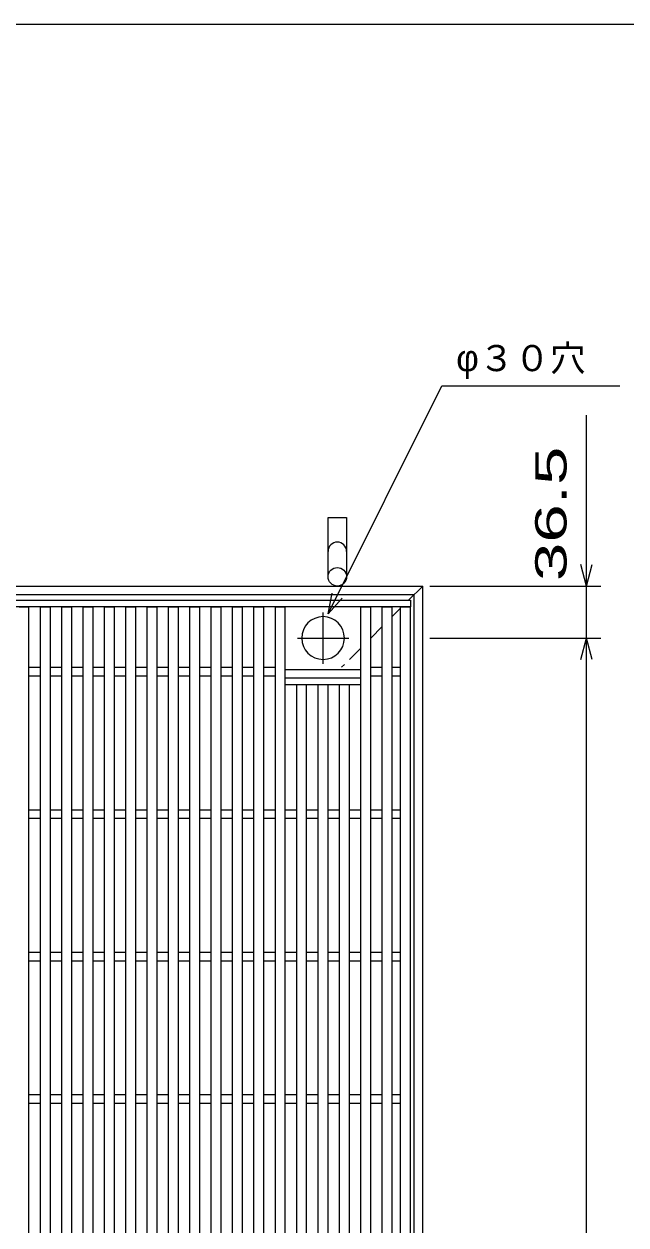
# Model space of a CAD drawing. Units: millimetres, scale not verified. Extents: x -1820 to 1731, y -1282 to 1054.
# Drawn here: x -620 to -197, y 210 to 1054 of the extents above; entities that cross this region are included whole.
import ezdxf
from ezdxf.enums import TextEntityAlignment as Align

# ---------------------------------------------------------------- set-up
doc = ezdxf.new("R2010")
doc.units = ezdxf.units.MM
doc.header["$LTSCALE"] = 10
doc.linetypes.add('CHAIN', pattern=[18.5, 12, -1.5, 3.5, -1.5])
doc.linetypes.add('DASHED', pattern=[7.5, 6, -1.5])
for name, color, linetype, lineweight in [('0_2', 150, 'Continuous', 25), ('16', 3, 'Continuous', 25), ('19', 6, 'Continuous', 25), ('22', 4, 'Continuous', 25)]:
    doc.layers.add(name, color=color, linetype=linetype, lineweight=lineweight)
doc.styles.add('ベクトル', font='')
doc.styles.get('ベクトル').set_extended_font_data('ベクトル')

msp = doc.modelspace()

# ---------------------------------------------------------------- linework, layer by layer
at = {"layer": '0_2'}
msp.add_line((-1729, 1053.5), (1731, 1053.5), dxfattribs=at)
at = {"layer": '16'}
for p, q in [((-848.5, 649), (-348.5, 649)), ((-348.5, 644.5), (-848.5, 644.5)), ((-623.5, 644.5), (-616.5, 644.5)), ((-616.5, -346.5), (-616.5, 644.5)), ((-608.5, -346.5), (-608.5, 644.5)), ((-608.5, 644.5), (-601.5, 644.5)), ((-601.5, -346.5), (-601.5, 644.5)), ((-593.5, -346.5), (-593.5, 644.5)), ((-593.5, 644.5), (-586.5, 644.5)), ((-586.5, -346.5), (-586.5, 644.5)), ((-578.5, -346.5), (-578.5, 644.5)), ((-578.5, 644.5), (-571.5, 644.5)), ((-571.5, -346.5), (-571.5, 644.5)), ((-563.5, -346.5), (-563.5, 644.5)), ((-563.5, 644.5), (-556.5, 644.5)), ((-556.5, -346.5), (-556.5, 644.5)), ((-548.5, -346.5), (-548.5, 644.5)), ((-548.5, 644.5), (-541.5, 644.5)), ((-541.5, -346.5), (-541.5, 644.5)), ((-533.5, -346.5), (-533.5, 644.5)), ((-533.5, 644.5), (-526.5, 644.5)), ((-526.5, -346.5), (-526.5, 644.5)), ((-518.5, -346.5), (-518.5, 644.5)), ((-518.5, 644.5), (-511.5, 644.5)), ((-511.5, -346.5), (-511.5, 644.5)), ((-503.5, -346.5), (-503.5, 644.5)), ((-503.5, 644.5), (-496.5, 644.5)), ((-496.5, -346.5), (-496.5, 644.5)), ((-488.5, -346.5), (-488.5, 644.5)), ((-488.5, 644.5), (-481.5, 644.5)), ((-481.5, -346.5), (-481.5, 644.5)), ((-473.5, -346.5), (-473.5, 644.5)), ((-473.5, 644.5), (-466.5, 644.5)), ((-466.5, -346.5), (-466.5, 644.5)), ((-458.5, -346.5), (-458.5, 644.5)), ((-458.5, 644.5), (-451.5, 644.5)), ((-451.5, -346.5), (-451.5, 644.5)), ((-443.5, -346.5), (-443.5, 644.5)), ((-443.5, 644.5), (-436.5, 644.5)), ((-436.5, -346.5), (-436.5, 644.5)), ((-383.5, -346.5), (-383.5, 644.5)), ((-383.5, 644.5), (-376.5, 644.5)), ((-376.5, -346.5), (-376.5, 644.5)), ((-368.5, -346.5), (-368.5, 644.5)), ((-368.5, 644.5), (-361.5, 644.5)), ((-361.5, -346.5), (-361.5, 644.5)), ((-355.5, -346.5), (-355.5, 644.5)), ((-355.5, 644.5), (-348.5, 644.5)), ((-348.5, 649), (-348.5, 644.5)), ((-348.5, -346.5), (-348.5, 644.5)), ((-616.5, 602), (-608.5, 602)), ((-601.5, 602), (-593.5, 602)), ((-586.5, 602), (-578.5, 602)), ((-571.5, 602), (-563.5, 602)), ((-556.5, 602), (-548.5, 602)), ((-541.5, 602), (-533.5, 602)), ((-526.5, 602), (-518.5, 602)), ((-511.5, 602), (-503.5, 602)), ((-496.5, 602), (-488.5, 602)), ((-481.5, 602), (-473.5, 602)), ((-466.5, 602), (-458.5, 602)), ((-451.5, 602), (-443.5, 602)), ((-436.5, 600.5), (-383.5, 600.5)), ((-376.5, 602), (-368.5, 602)), ((-361.5, 602), (-355.5, 602)), ((-616.5, 596), (-608.5, 596)), ((-601.5, 596), (-593.5, 596)), ((-586.5, 596), (-578.5, 596)), ((-571.5, 596), (-563.5, 596)), ((-556.5, 596), (-548.5, 596)), ((-541.5, 596), (-533.5, 596)), ((-526.5, 596), (-518.5, 596)), ((-511.5, 596), (-503.5, 596)), ((-496.5, 596), (-488.5, 596)), ((-481.5, 596), (-473.5, 596)), ((-466.5, 596), (-458.5, 596)), ((-451.5, 596), (-443.5, 596)), ((-436.5, 594.5), (-383.5, 594.5)), ((-436.5, 590), (-436.5, 594.5)), ((-383.5, 590), (-383.5, 594.5)), ((-376.5, 596), (-368.5, 596)), ((-361.5, 596), (-355.5, 596)), ((-436.5, 590), (-383.5, 590)), ((-428.5, -292), (-428.5, 590)), ((-421.5, -292), (-421.5, 590)), ((-413.5, -292), (-413.5, 590)), ((-406.5, -292), (-406.5, 590)), ((-398.5, -292), (-398.5, 590)), ((-391.5, -292), (-391.5, 590)), ((-616.5, 502), (-608.5, 502)), ((-601.5, 502), (-593.5, 502)), ((-586.5, 502), (-578.5, 502)), ((-571.5, 502), (-563.5, 502)), ((-556.5, 502), (-548.5, 502)), ((-541.5, 502), (-533.5, 502)), ((-526.5, 502), (-518.5, 502)), ((-511.5, 502), (-503.5, 502)), ((-496.5, 502), (-488.5, 502)), ((-481.5, 502), (-473.5, 502)), ((-466.5, 502), (-458.5, 502)), ((-451.5, 502), (-443.5, 502)), ((-436.5, 502), (-428.5, 502)), ((-421.5, 502), (-413.5, 502)), ((-406.5, 502), (-398.5, 502)), ((-391.5, 502), (-383.5, 502)), ((-376.5, 502), (-368.5, 502)), ((-361.5, 502), (-355.5, 502)), ((-616.5, 496), (-608.5, 496)), ((-601.5, 496), (-593.5, 496)), ((-586.5, 496), (-578.5, 496)), ((-571.5, 496), (-563.5, 496)), ((-556.5, 496), (-548.5, 496)), ((-541.5, 496), (-533.5, 496)), ((-526.5, 496), (-518.5, 496)), ((-511.5, 496), (-503.5, 496)), ((-496.5, 496), (-488.5, 496)), ((-481.5, 496), (-473.5, 496)), ((-466.5, 496), (-458.5, 496)), ((-451.5, 496), (-443.5, 496)), ((-436.5, 496), (-428.5, 496)), ((-421.5, 496), (-413.5, 496)), ((-406.5, 496), (-398.5, 496)), ((-391.5, 496), (-383.5, 496)), ((-376.5, 496), (-368.5, 496)), ((-361.5, 496), (-355.5, 496)), ((-616.5, 402), (-608.5, 402)), ((-601.5, 402), (-593.5, 402)), ((-586.5, 402), (-578.5, 402)), ((-571.5, 402), (-563.5, 402)), ((-556.5, 402), (-548.5, 402)), ((-541.5, 402), (-533.5, 402)), ((-526.5, 402), (-518.5, 402)), ((-511.5, 402), (-503.5, 402)), ((-496.5, 402), (-488.5, 402)), ((-481.5, 402), (-473.5, 402)), ((-466.5, 402), (-458.5, 402)), ((-451.5, 402), (-443.5, 402)), ((-436.5, 402), (-428.5, 402)), ((-421.5, 402), (-413.5, 402)), ((-406.5, 402), (-398.5, 402)), ((-391.5, 402), (-383.5, 402)), ((-376.5, 402), (-368.5, 402)), ((-361.5, 402), (-355.5, 402)), ((-616.5, 396), (-608.5, 396)), ((-601.5, 396), (-593.5, 396)), ((-586.5, 396), (-578.5, 396)), ((-571.5, 396), (-563.5, 396)), ((-556.5, 396), (-548.5, 396)), ((-541.5, 396), (-533.5, 396)), ((-526.5, 396), (-518.5, 396)), ((-511.5, 396), (-503.5, 396)), ((-496.5, 396), (-488.5, 396)), ((-481.5, 396), (-473.5, 396)), ((-466.5, 396), (-458.5, 396)), ((-451.5, 396), (-443.5, 396)), ((-436.5, 396), (-428.5, 396)), ((-421.5, 396), (-413.5, 396)), ((-406.5, 396), (-398.5, 396)), ((-391.5, 396), (-383.5, 396)), ((-376.5, 396), (-368.5, 396)), ((-361.5, 396), (-355.5, 396)), ((-616.5, 302), (-608.5, 302)), ((-616.5, 296), (-608.5, 296)), ((-601.5, 302), (-593.5, 302)), ((-601.5, 296), (-593.5, 296)), ((-586.5, 302), (-578.5, 302)), ((-586.5, 296), (-578.5, 296)), ((-571.5, 302), (-563.5, 302)), ((-571.5, 296), (-563.5, 296)), ((-556.5, 302), (-548.5, 302)), ((-556.5, 296), (-548.5, 296)), ((-541.5, 302), (-533.5, 302)), ((-541.5, 296), (-533.5, 296)), ((-526.5, 302), (-518.5, 302)), ((-526.5, 296), (-518.5, 296)), ((-511.5, 302), (-503.5, 302)), ((-511.5, 296), (-503.5, 296)), ((-496.5, 302), (-488.5, 302)), ((-496.5, 296), (-488.5, 296)), ((-481.5, 302), (-473.5, 302)), ((-481.5, 296), (-473.5, 296)), ((-466.5, 302), (-458.5, 302)), ((-466.5, 296), (-458.5, 296)), ((-451.5, 302), (-443.5, 302)), ((-451.5, 296), (-443.5, 296)), ((-436.5, 302), (-428.5, 302)), ((-436.5, 296), (-428.5, 296)), ((-421.5, 302), (-413.5, 302)), ((-421.5, 296), (-413.5, 296)), ((-406.5, 302), (-398.5, 302)), ((-406.5, 296), (-398.5, 296)), ((-391.5, 302), (-383.5, 302)), ((-391.5, 296), (-383.5, 296)), ((-376.5, 302), (-368.5, 302)), ((-376.5, 296), (-368.5, 296)), ((-361.5, 302), (-355.5, 302)), ((-361.5, 296), (-355.5, 296))]:
    msp.add_line(p, q, dxfattribs=at)
at = {"layer": '16', "linetype": 'CHAIN'}
for p, q in [((-410, 604.5), (-410, 640.5)), ((-428, 622.5), (-392, 622.5))]:
    msp.add_line(p, q, dxfattribs=at)
at = {"layer": '16'}
for start, end in [(90, 270), (270, 90)]:
    msp.add_arc((-410, 622.5), 15, start, end, dxfattribs=at)
at = {"layer": '19'}
for p, q in [((-406.5, 665.5), (-406.5, 707.12)), ((-406.5, 707.12), (-393.5, 707.12)), ((-393.5, 707.12), (-393.5, 665.5)), ((-1360, 659), (-340, 659)), ((-340, -361), (-340, 659)), ((-1354, 653), (-346, 653)), ((-346, -355), (-346, 653))]:
    msp.add_line(p, q, dxfattribs=at)
at = {"layer": '19', "linetype": 'DASHED'}
for p, q in [((-350, 649), (-340, 659)), ((-361.5, 637.5), (-355.5, 643.5)), ((-376.5, 622.5), (-368.5, 630.5)), ((-391.5, 607.5), (-383.5, 615.5)), ((-397, 602), (-395, 604))]:
    msp.add_line(p, q, dxfattribs=at)
at = {"layer": '19'}
msp.add_circle((-400, 665.5), 6.5, dxfattribs=at)
msp.add_arc((-400, 683.34), 6.5, 0, 180, dxfattribs=at)
at = {"layer": '22'}
for p, q in [((-406.5, 639.5), (-326.5, 799.5)), ((-326.5, 799.5), (-201.5, 799.5)), ((-225, 659), (-225, 779)), ((-225, 659), (-229, 674)), ((-225, 659), (-221, 674)), ((-335, 659), (-215, 659)), ((-225, 622.5), (-225, 659)), ((-406.5, 639.5), (-403.5, 654.1)), ((-406.5, 639.5), (-396.5, 650.5)), ((-335, 622.5), (-215, 622.5)), ((-229, 607.5), (-225, 622.5)), ((-221, 607.5), (-225, 622.5)), ((-225, -324.5), (-225, 622.5))]:
    msp.add_line(p, q, dxfattribs=at)

# ---------------------------------------------------------------- texts
at = {"layer": '22', "color": 2, "style": 'ベクトル'}
msp.add_text('φ３０穴', height=18.33, dxfattribs=at).set_placement((-316.5, 819), align=Align.MIDDLE_LEFT)
at = {"layer": '22', "color": 2, "style": 'ベクトル', "width": 1.65}
msp.add_text(' 36.5 ', height=21.99, rotation=90, dxfattribs=at).set_placement((-250, 649), align=Align.MIDDLE_LEFT)

doc.saveas('drawing.dxf')
